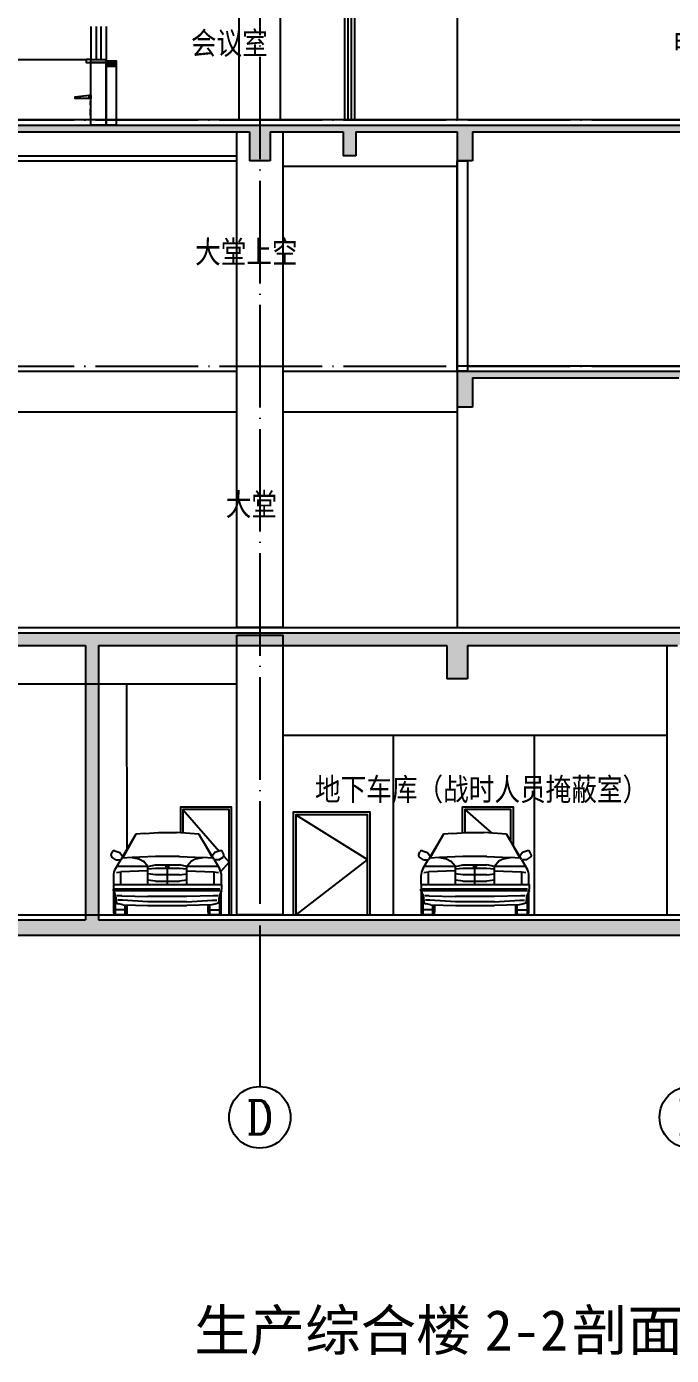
# Model space of a CAD drawing. Header units: millimetres. Extents: x 500457 to 783861, y -293369 to -162148.
# Drawn here: x 716426 to 729009, y -244545 to -218631 of the extents above; entities that cross this region are included whole.
import ezdxf
from ezdxf.enums import TextEntityAlignment as Align

# ---------------------------------------------------------------- set-up
doc = ezdxf.new("R2010")
doc.units = ezdxf.units.MM
doc.header["$LTSCALE"] = 1000
doc.linetypes.add('DOTE', pattern=[2.42, 2, -0.2, 0.02, -0.2])
for name, color, linetype in [('A-AXIS', 1, 'DOTE'), ('A-DOOR-FIRE', 4, 'Continuous'), ('A-ELEV-WIN3', 251, 'Continuous'), ('A-SECT-SURF', 6, 'Continuous'), ('A-看线', 115, 'Continuous'), ('AXIS', 3, 'Continuous'), ('AXIS_TEXT', 7, 'Continuous'), ('DOTE', 1, 'DOTE'), ('E_WINDOW', 4, 'Continuous'), ('LY_MC_section A_A$0$A31----(18)', 140, 'Continuous'), ('PUB_HATCH', 8, 'Continuous'), ('PUB_TEXT', 7, 'Continuous'), ('WALL', 255, 'Continuous'), ('家具', 8, 'Continuous'), ('板洞', 6, 'Continuous')]:
    doc.layers.add(name, color=color, linetype=linetype)
doc.styles.add('_TCH_AXIS', font='COMPLEX', dxfattribs={"bigfont": 'GBCBIG'})
doc.styles.add('_TCH_DYN', font='')
doc.styles.add('COMPLEX', font='COMPLEX')
doc.styles.add('TSSD_Norm', font='tssdeng.shx', dxfattribs={"bigfont": 'hztxt.shx'})
doc.styles.get('_TCH_DYN').set_extended_font_data('SimSun')

# ---------------------------------------------------------------- blocks, each defined once
blk = doc.blocks.new('A$C42b86bd6')
at = {"layer": 'LY_MC_section A_A$0$A31----(18)'}
for points in [[(90, 0), (0, 0), (0, -60), (90, -60)], [(90, 0), (390, 0), (390, -60), (90, -60)]]:
    blk.add_lwpolyline(points, close=True, dxfattribs=at)
blk = doc.blocks.new('A$C7aab0e27')
at = {"layer": 'LY_MC_section A_A$0$A31----(18)'}
for points in [[(-30, 0), (-30, -60), (-300, -60), (-300, -30)], [(-30, -60), (-30, 0), (0, 0), (0, -60)]]:
    blk.add_lwpolyline(points, close=True, dxfattribs=at)
blk = doc.blocks.new('A$Cc5afda2b')
at = {"layer": 'PUB_HATCH'}
for points in [[(100, -30), (100, -500), (300, -500), (300, -30)], [(200, -500), (100, -500), (100, -750), (200, -750)], [(100, -2850), (300, -2850), (300, -2950), (100, -2950)]]:
    blk.add_hatch(color=256, dxfattribs=at).paths.add_polyline_path(points)
at = {"layer": 'WALL', "color": 0}
for p, q in [((100, -30), (100, -500)), ((300, -30), (100, -30)), ((300, -30), (300, -500)), ((100, -500), (100, -750)), ((300, -500), (200, -500)), ((200, -500), (200, -750)), ((200, -750), (100, -750))]:
    blk.add_line(p, q, dxfattribs=at)
at = {"layer": 'WALL'}
for points in [[(100, -2850), (300, -2850), (300, -2950), (100, -2950)], [(100, -2950), (300, -2950), (300, -4100), (100, -4100)]]:
    blk.add_lwpolyline(points, close=True, dxfattribs=at)
blk = doc.blocks.new('$EWDLib$00001159')
for p, q in [((0, 0), (0, 1500)), ((84, 0), (84, 1500)), ((156, 0), (156, 1500)), ((240, 0), (240, 1500))]:
    blk.add_line(p, q)
blk = doc.blocks.new('A$Cbfcdd665')
at = {"layer": 'LY_MC_section A_A$0$A31----(18)'}
blk.add_lwpolyline([(300, -37350), (600, -37350), (600, -38570), (300, -38570)], close=True, dxfattribs=at)
at = {"layer": 'LY_MC_section A_A$0$A31----(18)', "color": 51, "true_color": 0xf8f6b0}
for points in [[(300, -38120), (290, -38120), (290, -38170), (300, -38170)], [(300, -38270), (290, -38270), (290, -38370), (300, -38370)]]:
    blk.add_lwpolyline(points, close=True, dxfattribs=at)
at = {"layer": 'LY_MC_section A_A$0$A31----(18)', "xscale": 1.250000040576333, "yscale": 0.4266666391131008, "rotation": 179.9999999999997}
blk.add_blockref('$EWDLib$00001159', (600, -36650), dxfattribs=at)
at = {"layer": 'LY_MC_section A_A$0$A31----(18)'}
for name, p in [('A$C42b86bd6', (210, -37290)), ('A$C7aab0e27', (300, -37990))]:
    blk.add_blockref(name, p, dxfattribs=at)
at = {"layer": '板洞'}
blk.add_blockref('A$Cc5afda2b', (500, -34470), dxfattribs=at)
blk = doc.blocks.new('A$Cdcd5011f')
at = {"layer": 'PUB_HATCH'}
for points in [[(0, -230), (2800, -230), (3000, -187), (3000, -100), (0, -100)], [(3000, -187), (2800, -230), (2800, -800), (3200, -800), (3200, -230)], [(3000, -187), (3200, -230), (4550, -230), (4700, -187), (4700, -100), (3000, -100)], [(4700, -187), (4550, -230), (4550, -700), (4850, -700), (4850, -230)], [(4700, -187), (4850, -230), (6850, -230), (7000, -187), (7000, -100), (4700, -100)], [(7000, -187), (6850, -230), (6850, -800), (7150, -800), (7150, -230)], [(7000, -187), (7150, -230), (11200, -230), (11400, -187), (11400, -100), (7000, -100)], [(11400, -187), (11200, -230), (11200, -800), (11600, -800), (11600, -230)], [(11400, -187), (11600, -230), (15650, -230), (15800, -187), (15800, -100), (11400, -100)], [(15800, -187), (15650, -230), (15650, -800), (15950, -800), (15950, -230)], [(15800, -187), (15950, -230), (17925, -230), (18050, -187), (18050, -100), (15800, -100)], [(18050, -187), (17925, -230), (17925, -700), (18175, -700), (18175, -230)], [(18050, -187), (18175, -230), (19600, -230), (19800, -187), (19800, -100), (18050, -100)], [(19800, -187), (19600, -230), (19600, -800), (20000, -800), (20000, -230)], [(19800, -187), (20000, -230), (22800, -230), (22800, -100), (19800, -100)]]:
    blk.add_hatch(color=256, dxfattribs=at).paths.add_polyline_path(points)
at = {"layer": 'A-SECT-SURF'}
blk.add_line((22600, 0), (300, 0), dxfattribs=at)
at = {"layer": 'A-看线'}
for p, q in [((2600, -4200), (2600, -230)), ((3400, -230), (3400, -4200)), ((19400, -4200), (19400, -200)), ((20200, -200), (20200, -4200)), ((2600, -950), (100, -950)), ((4850, -900), (6850, -900)), ((15950, -901), (17950, -901)), ((18150, -901), (19400, -901)), ((22600, -950), (20200, -950))]:
    blk.add_line(p, q, dxfattribs=at)
for points in [[(20200, -600), (22600, -600)], [(3400, -900), (4650, -900)], [(6850, -800), (6850, -4200)], [(15950, -800), (15950, -4200)]]:
    blk.add_lwpolyline(points, dxfattribs=at)
at = {"layer": 'WALL'}
for p, q in [((0, -100), (3000, -100)), ((0, -100), (0, -230)), ((0, -230), (2800, -230)), ((2800, -230), (2800, -800)), ((3000, -100), (4700, -100)), ((3200, -230), (3200, -800)), ((3200, -230), (4550, -230)), ((4550, -230), (4550, -700)), ((4700, -100), (7000, -100)), ((4850, -230), (4850, -700)), ((4850, -230), (6850, -230)), ((6850, -230), (6850, -800)), ((7000, -100), (11400, -100)), ((7150, -230), (7150, -800)), ((7150, -230), (11200, -230)), ((11200, -230), (11200, -800)), ((11400, -100), (15800, -100)), ((11600, -230), (11600, -800)), ((11600, -230), (15650, -230)), ((15650, -230), (15650, -800)), ((15800, -100), (18050, -100)), ((15950, -230), (15950, -800)), ((15950, -230), (17925, -230)), ((17925, -230), (17925, -700)), ((18050, -100), (19800, -100)), ((18175, -230), (18175, -700)), ((18175, -230), (19600, -230)), ((19600, -230), (19600, -800)), ((19800, -100), (22800, -100)), ((20000, -230), (20000, -800)), ((20000, -230), (22800, -230)), ((22800, -100), (22800, -230)), ((4850, -700), (4550, -700)), ((18175, -700), (17925, -700)), ((17950, -4300), (17950, -700)), ((17950, -700), (18150, -700)), ((18150, -4300), (18150, -700)), ((3200, -800), (2800, -800)), ((7150, -800), (6850, -800)), ((11600, -800), (11200, -800)), ((15950, -800), (15650, -800)), ((20000, -800), (19600, -800)), ((17950, -4300), (18150, -4300))]:
    blk.add_line(p, q, dxfattribs=at)
blk.add_lwpolyline([(18150, -4200), (17950, -4200)], dxfattribs=at)
at = {"layer": 'E_WINDOW', "rotation": 179.9999999999997}
for p, xscale, yscale in [((4850, -700), 0.833333333565679, 2.333333321478396), ((18150, -700), 0.8333333344184212, 2.333333321078043)]:
    blk.add_blockref('$EWDLib$00001159', p, dxfattribs=dict(at, xscale=xscale, yscale=yscale))
at = {"layer": 'PUB_TEXT', "style": 'TSSD_Norm'}
for s, p in [('会议室 ', (1656, -2970)), ('电梯厅', (11050, -2970)), ('会议室 ', (19391, -2970))]:
    blk.add_text(s, height=500, dxfattribs=at).set_placement(p)
blk = doc.blocks.new('_AXISO')
blk.add_circle((0, 0), 0.5)
at = {"layer": 'AXIS_TEXT', "style": 'COMPLEX', "width": 1.041667}
blk.add_attdef('A', text='', height=0.56, dxfattribs=at).set_placement((-0.25, -0.28), (0.25, -0.28), align=Align.FIT)
blk = doc.blocks.new('$elev$00000062')
for p, q in [((-617, 1571), (-897, 1099)), ((-617, 1571), (-881, 1102)), ((-442, 1586), (-617, 1571)), ((-442, 1586), (-178, 1600)), ((-178, 1600), (173, 1600)), ((437, 1586), (173, 1600)), ((613, 1571), (437, 1586)), ((613, 1571), (876, 1102)), ((909, 1077), (613, 1571)), ((-1100, 1174), (-1075, 1225)), ((-1007, 1069), (-1087, 1124)), ((-1027, 1245), (-929, 1215)), ((-914, 1077), (-1016, 903)), ((-1007, 1069), (-921, 1071)), ((-958, 1070), (-961, 1065)), ((-929, 1215), (-876, 1144)), ((-878, 1150), (-905, 1078)), ((-691, 1117), (-881, 1102)), ((-237, 1132), (-691, 1117)), ((-691, 1117), (-559, 1088)), ((-559, 1088), (-471, 1044)), ((-383, 941), (-471, 1044)), ((232, 1132), (-237, 1132)), ((232, 1132), (686, 1117)), ((466, 1044), (378, 941)), ((554, 1088), (466, 1044)), ((554, 1088), (686, 1117)), ((876, 1102), (686, 1117)), ((924, 1215), (872, 1144)), ((909, 1077), (1011, 903)), ((1002, 1069), (917, 1071)), ((1023, 1245), (924, 1215)), ((956, 1065), (953, 1070)), ((1002, 1069), (1082, 1124)), ((1096, 1174), (1071, 1225)), ((-383, 941), (-998, 941)), ((-998, 824), (-910, 839)), ((-383, 854), (-910, 839)), ((-910, 590), (-910, 839)), ((-383, 941), (-237, 971)), ((-383, 590), (-383, 941)), ((-383, 897), (-237, 905)), ((-237, 780), (-383, 795)), ((-237, 971), (232, 971)), ((-237, 905), (232, 905)), ((232, 780), (-237, 780)), ((-25, 951), (-26, 946)), ((-26, 946), (-24, 946)), ((-26, 942), (-26, 946)), ((-24, 942), (-26, 942)), ((-26, 938), (-26, 942)), ((-24, 938), (-26, 938)), ((-25, 934), (-26, 938)), ((-23, 955), (-25, 951)), ((-25, 951), (-23, 950)), ((-23, 935), (-25, 934)), ((-23, 930), (-25, 934)), ((-24, 947), (-22, 951)), ((-23, 950), (-24, 946)), ((-24, 942), (-24, 947)), ((-24, 946), (-24, 942)), ((-24, 942), (-24, 938)), ((-24, 938), (-24, 942)), ((-24, 938), (-23, 935)), ((-22, 934), (-24, 938)), ((-20, 958), (-23, 955)), ((-23, 955), (-21, 953)), ((-21, 953), (-23, 950)), ((-23, 935), (-21, 931)), ((-21, 931), (-23, 930)), ((-20, 927), (-23, 930)), ((-22, 951), (-20, 955)), ((-22, 934), (-20, 930)), ((-18, 956), (-21, 953)), ((-21, 932), (-8, 945)), ((-3, 942), (-21, 932)), ((-3, 937), (-21, 932)), ((-21, 931), (-18, 928)), ((-16, 961), (-20, 958)), ((-18, 956), (-20, 958)), ((-20, 955), (-16, 958)), ((-16, 927), (-20, 930)), ((-20, 927), (-18, 928)), ((-16, 924), (-20, 927)), ((-15, 959), (-18, 956)), ((-18, 928), (-15, 926)), ((-12, 963), (-16, 961)), ((-15, 959), (-16, 961)), ((-16, 958), (-12, 960)), ((-12, 924), (-16, 927)), ((-16, 924), (-15, 926)), ((-12, 922), (-16, 924)), ((-11, 961), (-15, 959)), ((-15, 926), (-11, 924)), ((-8, 964), (-12, 963)), ((-11, 961), (-12, 963)), ((-12, 960), (-8, 962)), ((-11, 924), (-12, 922)), ((-8, 923), (-12, 924)), ((-8, 921), (-12, 922)), ((-7, 962), (-11, 961)), ((-11, 924), (-7, 923)), ((-3, 965), (-8, 964)), ((-8, 964), (-7, 962)), ((-8, 962), (-3, 962)), ((-8, 945), (-3, 962)), ((-3, 942), (-8, 945)), ((-7, 923), (-8, 921)), ((-3, 922), (-8, 923)), ((-3, 920), (-8, 921)), ((-3, 962), (-7, 962)), ((-7, 923), (-3, 922)), ((-3, 937), (-3, 965)), ((2, 964), (-3, 965)), ((1, 962), (-3, 962)), ((-3, 962), (2, 962)), ((-3, 962), (2, 945)), ((-3, 942), (2, 945)), ((15, 932), (-3, 937)), ((-3, 922), (1, 923)), ((2, 923), (-3, 922)), ((-3, 920), (-3, 922)), ((2, 921), (-3, 920)), ((-2, 942), (15, 932)), ((-2, 590), (-2, 905)), ((2, 964), (1, 962)), ((5, 961), (1, 962)), ((1, 923), (5, 924)), ((1, 923), (2, 921)), ((6, 963), (2, 964)), ((2, 962), (6, 960)), ((2, 945), (15, 932)), ((6, 924), (2, 923)), ((6, 922), (2, 921)), ((6, 963), (5, 961)), ((9, 959), (5, 961)), ((5, 924), (9, 926)), ((5, 924), (6, 922)), ((10, 961), (6, 963)), ((6, 960), (10, 958)), ((10, 927), (6, 924)), ((10, 924), (6, 922)), ((10, 961), (9, 959)), ((12, 956), (9, 959)), ((9, 926), (12, 928)), ((9, 926), (10, 924)), ((14, 958), (10, 961)), ((14, 955), (10, 958)), ((14, 930), (10, 927)), ((14, 927), (10, 924)), ((12, 956), (14, 958)), ((15, 953), (12, 956)), ((12, 928), (15, 931)), ((14, 927), (12, 928)), ((16, 955), (14, 958)), ((16, 951), (14, 955)), ((16, 934), (14, 930)), ((16, 930), (14, 927)), ((15, 953), (16, 955)), ((16, 950), (15, 953)), ((15, 931), (16, 935)), ((16, 930), (15, 931)), ((19, 951), (16, 955)), ((16, 950), (19, 951)), ((16, 951), (18, 947)), ((18, 946), (16, 950)), ((16, 935), (18, 938)), ((18, 938), (16, 934)), ((16, 935), (19, 934)), ((19, 934), (16, 930)), ((18, 947), (18, 942)), ((18, 946), (20, 946)), ((18, 942), (18, 946)), ((18, 938), (18, 942)), ((20, 942), (18, 942)), ((18, 942), (18, 938)), ((18, 938), (20, 938)), ((20, 946), (19, 951)), ((20, 938), (19, 934)), ((20, 946), (20, 942)), ((20, 942), (20, 938)), ((378, 941), (232, 971)), ((232, 905), (378, 897)), ((232, 780), (378, 795)), ((993, 941), (378, 941)), ((378, 590), (378, 941)), ((378, 854), (906, 839)), ((906, 839), (993, 824)), ((906, 839), (906, 590)), ((-1056, 766), (-1056, 590)), ((-1056, 590), (1052, 590)), ((-1052, 578), (-1052, 40)), ((-237, 656), (-383, 671)), ((-237, 656), (232, 656)), ((378, 671), (232, 656)), ((1052, 590), (1052, 751)), ((1055, 592), (1053, 499)), ((-1057, 469), (-1057, 499)), ((-1057, 469), (-1013, 367)), ((-1027, 502), (1023, 502)), ((-1027, 473), (1023, 473)), ((-1019, 380), (-1019, 0)), ((-1013, 367), (-996, 222)), ((-895, 370), (-983, 370)), ((-881, 283), (-969, 283)), ((-895, 370), (-383, 356)), ((-383, 253), (-881, 283)), ((378, 356), (-383, 356)), ((891, 370), (378, 356)), ((378, 253), (876, 283)), ((876, 283), (964, 283)), ((979, 370), (891, 370)), ((1009, 367), (992, 222)), ((1053, 469), (1009, 367)), ((1014, 380), (1014, 0)), ((1048, 40), (1048, 458)), ((1053, 469), (1053, 499)), ((-826, 95), (-1019, 95)), ((-797, 0), (-1012, 0)), ((-998, 224), (-954, 209)), ((-866, 195), (-954, 209)), ((-866, 195), (-383, 180)), ((-826, 0), (-826, 193)), ((-797, 43), (-797, 0)), ((-793, 192), (-793, 49)), ((378, 253), (-383, 253)), ((-383, 180), (378, 180)), ((862, 195), (378, 180)), ((788, 192), (788, 49)), ((792, 43), (792, 0)), ((1008, 0), (792, 0)), ((822, 0), (822, 193)), ((822, 95), (1014, 95)), ((949, 209), (862, 195)), ((993, 224), (949, 209))]:
    blk.add_line(p, q)
for centre, radius, start, end in [((-1064, 1157), 40, 153.6954, 235.4801), ((-1039, 1207), 40, 72.7095, 153.6954), ((1035, 1207), 40, 26.3046, 107.2905), ((1060, 1157), 40, 304.5199, 26.3046), ((-757, 751), 300, 149.6204, 180), ((752, 751), 300, 0, 30.3796), ((-1012, 40), 40, 180, 270), ((1008, 40), 40, 270, 0)]:
    blk.add_arc(centre, radius, start, end)
at = {"width": 0.8, "flags": 9}
for tag in ['XSIZE', 'YSIZE']:
    blk.add_attdef(tag, (0, 0), '', height=0.5, dxfattribs=at)

msp = doc.modelspace()

# ---------------------------------------------------------------- hatches: boundary and pattern name
at = {"layer": 'PUB_HATCH'}
for points in [[(714677.1, -220637.4), (714877.1, -220680.7), (720777.1, -220680.7), (720977.1, -220637.4), (720977.1, -220550.7), (714677.1, -220550.7)], [(720977.1, -220637.4), (720777.1, -220680.7), (720777.1, -221250.7), (721177.1, -221250.7), (721177.1, -220680.7)], [(720977.1, -220637.4), (721177.1, -220680.7), (722602.1, -220680.7), (722727.1, -220637.4), (722727.1, -220550.7), (720977.1, -220550.7)], [(722727.1, -220637.4), (722602.1, -220680.7), (722602.1, -221150.7), (722852.1, -221150.7), (722852.1, -220680.7)], [(722727.1, -220637.4), (722852.1, -220680.7), (724827.5, -220680.7), (724977.5, -220637.4), (724977.5, -220550.7), (722727.1, -220550.7)], [(724977.5, -220637.4), (724827.5, -220680.7), (724827.5, -221250.7), (725127.5, -221250.7), (725127.5, -220680.7)], [(724977.5, -220637.4), (725127.5, -220680.7), (729177.1, -220680.7), (729377.1, -220637.4), (729377.1, -220550.7), (724977.5, -220550.7)], [(725127.1, -225480.7), (724827.1, -225350.7), (724827.1, -226050.7), (725127.1, -226050.7)], [(724827.1, -225350.7), (725127.1, -225480.7), (729152.1, -225480.7), (729377.1, -225437.4), (729377.1, -225350.7)], [(714677.1, -230617.4), (714877.1, -230700.7), (717577.1, -230700.7), (717743.8, -230617.4), (717827.1, -230450.7), (714677.1, -230450.7)], [(717743.8, -230617.4), (717577.1, -230700.7), (717577.1, -236050.7), (717743.8, -236150.7), (717827.1, -236050.7), (717827.1, -230700.7)], [(717743.8, -230617.4), (717827.1, -230700.7), (724627.1, -230700.7), (724827.1, -230617.4), (724827.1, -230450.7), (717827.1, -230450.7)], [(724827.1, -230617.4), (724627.1, -230700.7), (724627.1, -231350.7), (725027.1, -231350.7), (725027.1, -230700.7)], [(724827.1, -230617.4), (725027.1, -230700.7), (729127.1, -230700.7), (729377.1, -230617.4), (729377.1, -230450.7), (724827.1, -230450.7)], [(701160.5, -236150.7), (701277.1, -236350.7), (717827.1, -236350.7), (717743.8, -236150.7), (717577.1, -236050.7), (701277.1, -236050.7)], [(717743.8, -236150.7), (717827.1, -236350.7), (737627.1, -236350.7), (737627.1, -236050.7), (717827.1, -236050.7)]]:
    msp.add_hatch(color=256, dxfattribs=at).paths.add_polyline_path(points)

# ---------------------------------------------------------------- linework, layer by layer
at = {"layer": 'A-AXIS'}
for p, q in [((685577.8, -230350.7), (745065.3, -230350.7)), ((685577.8, -235950.7), (745065.3, -235950.7))]:
    msp.add_line(p, q, dxfattribs=at)
at = {"layer": 'A-DOOR-FIRE'}
for points in [[(720427.1, -235950.7), (720427.1, -233850.7), (719427.1, -233850.7), (719427.1, -234354.7)], [(720377.1, -235950.7), (720377.1, -233900.7), (719477.1, -233900.7), (719477.1, -234357.5)], [(723127.1, -235950.7), (723127.1, -233950.7), (721627.1, -233950.7), (721627.1, -235950.7)], [(723077.1, -235950.7), (723077.1, -234000.7), (721677.1, -234000.7), (721677.1, -235950.7)], [(725927.1, -234608.8), (725927.1, -233850.7), (724927.1, -233850.7), (724927.1, -234354.7)], [(725877.1, -234525.5), (725877.1, -233900.7), (724977.1, -233900.7), (724977.1, -234357.5)]]:
    msp.add_lwpolyline(points, dxfattribs=at)
at = {"layer": 'A-ELEV-WIN3'}
for p, q in [((719477.1, -233900.7), (720187.1, -234709.3)), ((720215.5, -235109.8), (720377.1, -234925.7)), ((720274.2, -234808.5), (720377.1, -234925.7))]:
    msp.add_line(p, q, dxfattribs=at)
for points in [[(721677.1, -234000.7), (723077.1, -234875.7), (721677.1, -235950.7)], [(724977.1, -233900.7), (725503.7, -234358.9)]]:
    msp.add_lwpolyline(points, dxfattribs=at)
at = {"layer": 'A-SECT-SURF'}
for p, q in [((740477.1, -220450.7), (711827.1, -220450.7)), ((713177.1, -230350.7), (740577.1, -230350.7)), ((693902.1, -235950.7), (743227.1, -235950.7))]:
    msp.add_line(p, q, dxfattribs=at)
msp.add_lwpolyline([(735727.1, -225250.7), (724827.1, -225250.7), (724827.1, -225350.7)], dxfattribs=at)
at = {"layer": 'A-看线'}
for p, q in [((720527.1, -230350.7), (720527.1, -220680.7)), ((721427.1, -220680.7), (721427.1, -230350.7)), ((721427.1, -230350.7), (720527.1, -230350.7)), ((728927.1, -235950.7), (728927.1, -230700.7)), ((721427.1, -232450.7), (728927.1, -232450.7))]:
    msp.add_line(p, q, dxfattribs=at)
for points in [[(711677.1, -219270.7), (717587.1, -219270.7)], [(724827.1, -220680.7), (724827.1, -225250.7)], [(715027.1, -221150.7), (720527.1, -221150.7)], [(715027.1, -221250.7), (720527.1, -221250.7)], [(721427.1, -221350.7), (724827.1, -221350.7)], [(720527.1, -226150.7), (715027.1, -226150.7), (715027.1, -225350.7), (720527.1, -225350.7)], [(721427.1, -225350.7), (724827.1, -225350.7), (724827.1, -226150.7), (721427.1, -226150.7)], [(724827.1, -226150.7), (724827.1, -230350.7)], [(715027.1, -231450.7), (720527.1, -231450.7)], [(718377.1, -231450.7), (718379.3, -234684.2)], [(723577.1, -232450.7), (723577.1, -235950.7)], [(726327.1, -232450.7), (726327.1, -235950.7)]]:
    msp.add_lwpolyline(points, dxfattribs=at)
msp.add_lwpolyline([(720527.1, -230500.7), (721427.1, -230500.7), (721427.1, -235950.7), (720527.1, -235950.7)], close=True, dxfattribs=at)
at = {"layer": 'AXIS'}
msp.add_line((720977.1, -237083.6), (720977.1, -239302.1), dxfattribs=at)
at = {"layer": 'DOTE'}
for p, q in [((720977.1, -180499.6), (720977.1, -239302.1)), ((710512.9, -220450.7), (745065.3, -220450.7)), ((710512.9, -225250.7), (745065.3, -225250.7))]:
    msp.add_line(p, q, dxfattribs=at)
at = {"layer": 'WALL'}
for p, q in [((714677.1, -220550.7), (720977.1, -220550.7)), ((714877.1, -220680.7), (720777.1, -220680.7)), ((720777.1, -220680.7), (720777.1, -221250.7)), ((720977.1, -220550.7), (722727.1, -220550.7)), ((721177.1, -220680.7), (721177.1, -221250.7)), ((721177.1, -220680.7), (722602.1, -220680.7)), ((722602.1, -220680.7), (722602.1, -221150.7)), ((722727.1, -220550.7), (724977.5, -220550.7)), ((722852.1, -220680.7), (722852.1, -221150.7)), ((722852.1, -220680.7), (724827.5, -220680.7)), ((724827.5, -220680.7), (724827.5, -221250.7)), ((724977.5, -220550.7), (729377.1, -220550.7)), ((725127.5, -220680.7), (725127.5, -221250.7)), ((725127.5, -220680.7), (729177.1, -220680.7)), ((721177.1, -221250.7), (720777.1, -221250.7)), ((722852.1, -221150.7), (722602.1, -221150.7)), ((725127.5, -221250.7), (724827.5, -221250.7)), ((724827.1, -225350.7), (724827.1, -226050.7)), ((724827.1, -225350.7), (729377.1, -225350.7)), ((725127.1, -225480.7), (725127.1, -226050.7)), ((725127.1, -225480.7), (729152.1, -225480.7)), ((725127.1, -226050.7), (724827.1, -226050.7)), ((714677.1, -230450.7), (717827.1, -230450.7)), ((717827.1, -230450.7), (724827.1, -230450.7)), ((724827.1, -230450.7), (729377.1, -230450.7)), ((714877.1, -230700.7), (717577.1, -230700.7)), ((717577.1, -230700.7), (717577.1, -236050.7)), ((717827.1, -230700.7), (717827.1, -236050.7)), ((717827.1, -230700.7), (724627.1, -230700.7)), ((724627.1, -230700.7), (724627.1, -231350.7)), ((725027.1, -230700.7), (725027.1, -231350.7)), ((725027.1, -230700.7), (729127.1, -230700.7)), ((725027.1, -231350.7), (724627.1, -231350.7)), ((701277.1, -236050.7), (717577.1, -236050.7)), ((717827.1, -236050.7), (737627.1, -236050.7)), ((701277.1, -236350.7), (717827.1, -236350.7)), ((717827.1, -236350.7), (737627.1, -236350.7))]:
    msp.add_line(p, q, dxfattribs=at)
msp.add_lwpolyline([(724827.1, -221250.7), (725027.1, -221250.7), (725027.1, -225350.7), (724827.1, -225350.7)], close=True, dxfattribs=at)

# ---------------------------------------------------------------- block references
at = {"layer": 'AXIS'}
ref = msp.add_blockref('_AXISO', (720977.1, -239902.1), dxfattribs=dict(at, xscale=1200, yscale=1200, zscale=1200))
ref.add_attrib('A', 'D', dxfattribs={"layer": 'AXIS_TEXT', "height": 652.9, "style": '_TCH_AXIS'}).set_placement((720712.9, -240228.6), (721241.4, -240228.6), align=Align.FIT)
ref = msp.add_blockref('_AXISO', (729377.1, -239902.1), dxfattribs=dict(at, xscale=1200, yscale=1200, zscale=1200))
ref.add_attrib('A', 'E', dxfattribs={"layer": 'AXIS_TEXT', "height": 668.2, "style": '_TCH_AXIS'}).set_placement((729122.6, -240236.2), (729631.7, -240236.2), align=Align.FIT)
at = {"layer": 'LY_MC_section A_A$0$A31----(18)'}
msp.add_blockref('A$Cbfcdd665', (717377.1, -181980.7), dxfattribs=at)
at = {"layer": 'PUB_TEXT'}
msp.add_blockref('A$Cdcd5011f', (717977.1, -216250.7), dxfattribs=at)
at = {"layer": '家具'}
for p in [(719177.1, -235950.7), (725177.1, -235950.7)]:
    msp.add_blockref('$elev$00000062', p, dxfattribs=at)

# ---------------------------------------------------------------- texts
at = {"layer": 'PUB_TEXT'}
for s, height, style, p in [('大堂上空', 500, 'TSSD_Norm', (719713.3, -223292.2)), ('大堂', 500, 'TSSD_Norm', (720312.1, -228217.5)), ('地下车库（战时人员掩蔽室）', 500, 'TSSD_Norm', (722053.7, -233773.4)), ('生产综合楼', 793.04, '_TCH_DYN', (719697.7, -244451.2)), ('剖面图', 793.04, '_TCH_DYN', (727069.9, -244451.2)), ('2-2', 793.04, '_TCH_DYN', (725368.6, -244451.2))]:
    msp.add_text(s, height=height, dxfattribs=dict(at, style=style)).set_placement(p)

doc.saveas('drawing.dxf')
